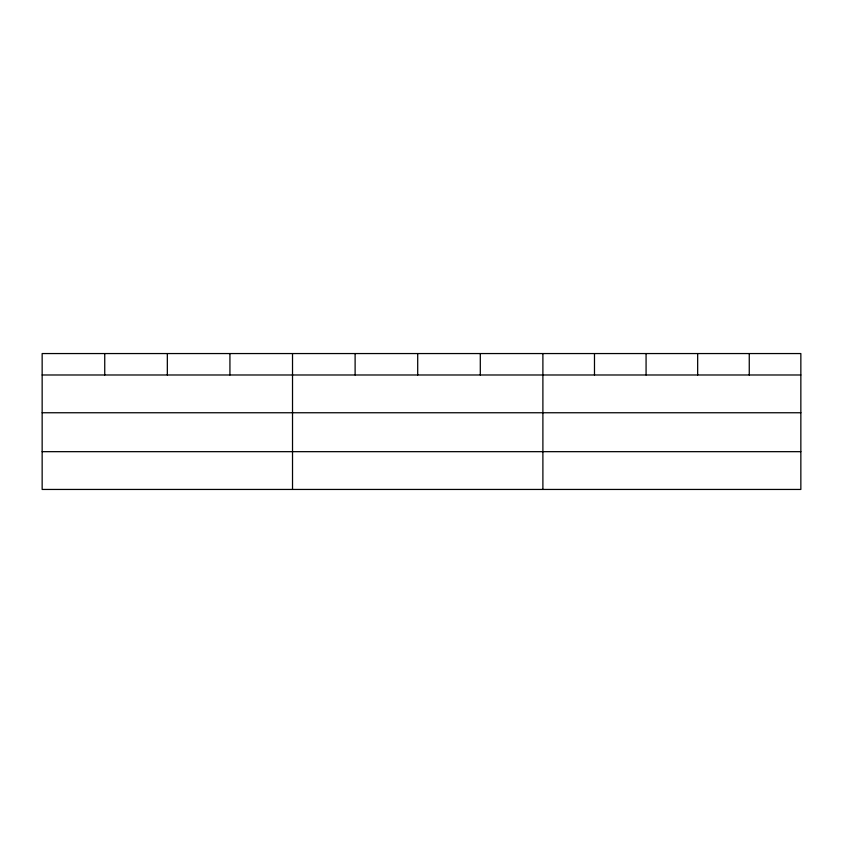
<?xml version="1.0" encoding="UTF-8"?>
<svg xmlns="http://www.w3.org/2000/svg" width="843" height="843" viewBox="0 0 843 843"><rect width="100%" height="100%" fill="white"/><g stroke="black" fill="none" stroke-linecap="round" stroke-linejoin="round"><path stroke-width="1.26" d="M800.85 412.754L800.85 353.554L42.15 353.554L42.15 489.446L800.85 489.446L800.85 412.754L42.15 412.754M42.15 374.987L800.85 374.987M42.15 451.669L800.85 451.669M749.258 353.554L749.258 374.987M697.667 353.554L697.667 374.987M646.075 353.554L646.075 374.987M594.484 353.554L594.484 374.987M542.892 353.554L542.892 489.446M480.299 353.554L480.299 374.987M417.706 353.554L417.706 374.987M355.114 353.554L355.114 374.987M292.521 353.554L292.521 489.446M229.928 353.554L229.928 374.987M167.335 353.554L167.335 374.987M104.743 353.554L104.743 374.987"/></g></svg>
